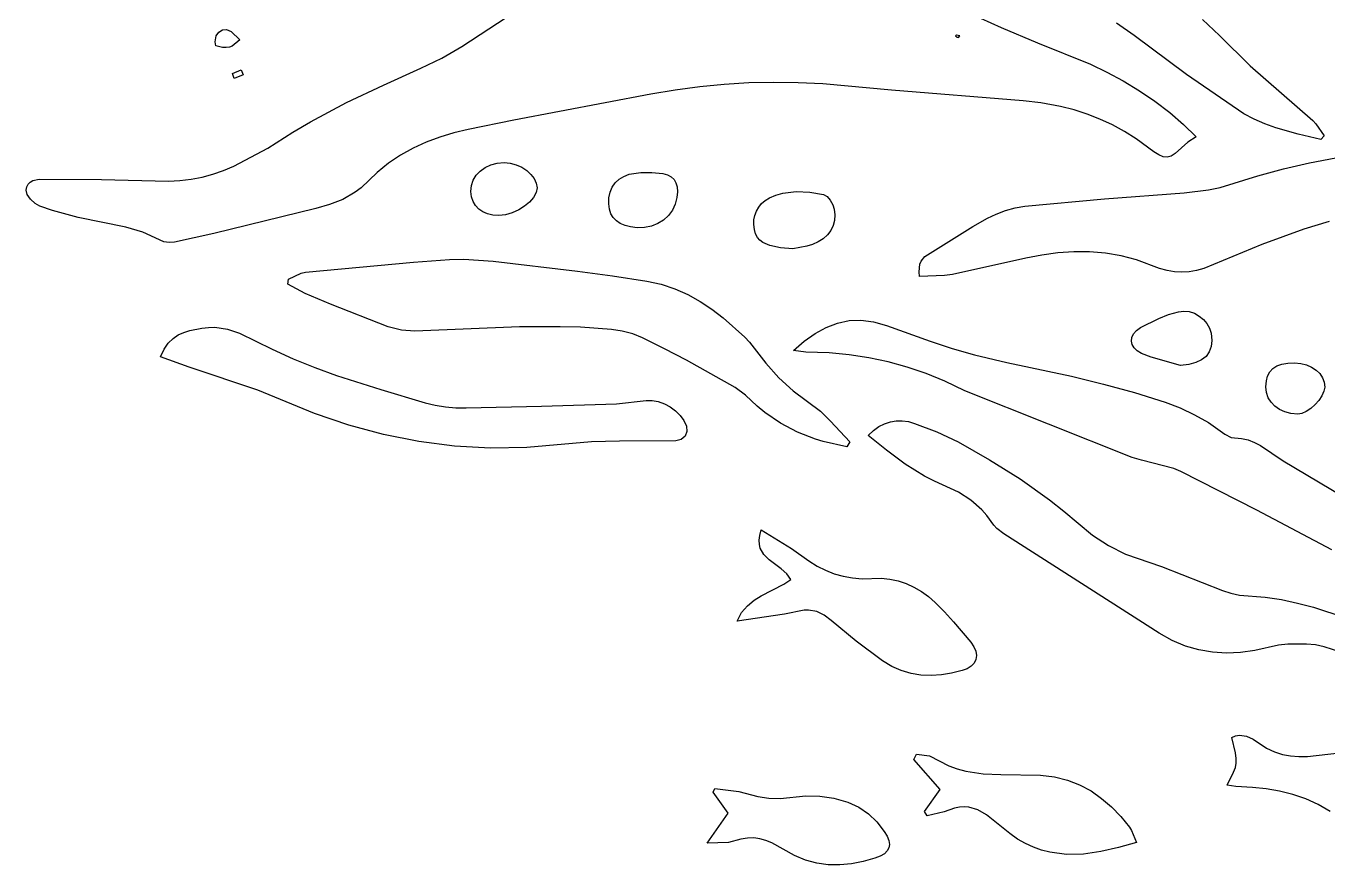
# Model space of a CAD drawing. Header units: centimetres. Extents: x -3.3 to 24.3, y 4.5 to 22.4.
# Drawn here: x 10.55 to 16.11, y 11.94 to 15.53 of the extents above; entities that cross this region are included whole.
import ezdxf

# ---------------------------------------------------------------- set-up
doc = ezdxf.new("R2010")
doc.units = ezdxf.units.CM
doc.layers.add('CUT', color=7, linetype='Continuous')

msp = doc.modelspace()

# ---------------------------------------------------------------- linework, layer by layer
at = {"layer": 'CUT'}
for points in [[(14.580996, 15.581444), (14.713036, 15.522308), (14.868648, 15.456655), (15.094945, 15.365429), (15.165171, 15.331991), (15.235065, 15.294073), (15.303681, 15.252195), (15.37007, 15.206879), (15.433286, 15.158646), (15.492381, 15.108016), (15.546406, 15.055511), (15.510528, 15.031664), (15.456818, 14.983331), (15.4394, 14.972867), (15.422905, 14.968461), (15.405957, 14.970097), (15.387179, 14.97776), (15.365195, 14.991433), (15.289926, 15.046377), (15.239753, 15.078088), (15.188118, 15.106279), (15.135027, 15.130997), (15.080489, 15.152288), (15.024508, 15.170198), (14.967094, 15.184775), (14.883198, 15.199831), (14.807601, 15.208145), (14.245067, 15.25418), (13.95185, 15.281213), (13.846109, 15.286392), (13.740589, 15.2877), (13.635278, 15.285162), (13.530159, 15.278804), (13.425219, 15.268652), (13.320443, 15.254733), (13.215818, 15.237071), (12.630401, 15.125555), (12.435691, 15.086271), (12.374345, 15.071803), (12.314666, 15.053838), (12.256817, 15.032115), (12.200961, 15.006369), (12.147258, 14.976338), (12.095871, 14.941758), (12.046962, 14.902367), (11.978007, 14.836498), (11.953692, 14.81785), (11.900961, 14.787718), (11.844079, 14.765302), (11.784626, 14.748404), (11.349059, 14.641841), (11.181376, 14.604022), (11.157865, 14.603555), (11.135192, 14.606806), (11.045878, 14.646964), (10.973705, 14.669108), (10.769358, 14.709877), (10.659483, 14.739669), (10.605831, 14.758139), (10.585441, 14.769876), (10.566051, 14.787992), (10.551799, 14.808547), (10.546825, 14.827599), (10.549691, 14.841891), (10.555949, 14.853141), (10.565029, 14.861689), (10.576356, 14.867876), (10.603468, 14.874524), (10.869568, 14.872586), (11.155918, 14.865193), (11.204622, 14.867695), (11.252422, 14.873466), (11.299352, 14.882556), (11.345446, 14.895011), (11.390738, 14.91088), (11.435263, 14.930212), (11.5804, 15.006009), (11.686222, 15.074154), (11.761488, 15.119092), (11.915976, 15.20115), (12.074166, 15.276142), (12.234169, 15.348098), (12.32263, 15.391771), (12.408643, 15.441103), (12.639877, 15.591321)], [(15.572643, 15.556794), (15.645989, 15.488338), (15.776326, 15.357786), (16.044019, 15.124701), (16.057886, 15.109979), (16.093314, 15.058911), (16.079306, 15.043207), (15.981995, 15.066128), (15.886127, 15.093076), (15.839331, 15.109881), (15.793611, 15.129878), (15.749206, 15.153796), (15.504958, 15.321609), (15.281541, 15.487391), (15.205892, 15.54092)], [(16.11417, 14.692562), (16.006919, 14.660207), (15.827347, 14.594945), (15.579395, 14.492052), (15.547882, 14.483462), (15.516467, 14.478233), (15.485064, 14.476406), (15.453582, 14.47802), (15.421935, 14.483115), (15.390033, 14.491729), (15.291848, 14.52856), (15.22535, 14.546346), (15.158359, 14.557747), (15.090939, 14.563247), (15.023154, 14.563334), (14.955069, 14.558492), (14.886749, 14.549208), (14.818258, 14.535968), (14.504759, 14.466586), (14.470472, 14.461849), (14.364612, 14.457397), (14.362133, 14.478452), (14.365693, 14.51114), (14.371061, 14.52364), (14.387297, 14.543118), (14.591965, 14.671584), (14.654537, 14.706626), (14.692369, 14.72486), (14.732035, 14.740254), (14.772753, 14.75185), (14.813741, 14.75869), (15.154438, 14.789727), (15.49557, 14.816081), (15.598635, 14.828218), (15.649434, 14.838876), (15.809242, 14.888002), (15.919318, 14.918214), (16.030479, 14.943951), (16.142369, 14.964775)], [(16.12585, 13.289003), (15.804789, 13.459313), (15.480946, 13.624421), (15.450527, 13.636944), (15.312217, 13.672445), (15.272227, 13.684759), (14.557492, 13.968899), (14.471837, 14.010163), (14.392596, 14.0429), (14.312127, 14.070612), (14.230426, 14.093305), (14.147494, 14.110983), (14.063328, 14.12365), (13.977927, 14.131311), (13.878657, 14.13461), (13.825573, 14.141456), (13.871913, 14.181085), (13.918451, 14.214142), (13.965559, 14.24017), (14.013609, 14.25871), (14.062974, 14.269303), (14.114025, 14.271492), (14.167135, 14.264817), (14.222675, 14.248821), (14.409629, 14.181656), (14.503971, 14.15084), (14.599238, 14.123658), (14.73682, 14.09082), (15.013607, 14.031392), (15.151006, 13.997957), (15.283265, 13.962355), (15.413727, 13.921165), (15.477297, 13.896245), (15.539235, 13.867252), (15.599145, 13.833295), (15.668825, 13.784423), (15.695518, 13.76984), (15.740074, 13.765858), (15.768955, 13.759369), (15.795901, 13.749049), (15.821382, 13.735766), (15.918056, 13.670364), (16.173662, 13.517813)], [(16.164976, 12.851902), (16.093496, 12.875678), (16.056233, 12.883063), (16.017757, 12.886826), (15.937563, 12.88615), (15.897711, 12.881673), (15.796966, 12.859761), (15.735851, 12.851285), (15.675593, 12.848558), (15.616204, 12.851938), (15.557695, 12.861782), (15.500078, 12.878447), (15.443365, 12.902289), (15.387566, 12.933665), (14.725071, 13.357558), (14.695129, 13.381012), (14.681965, 13.394872), (14.651605, 13.436459), (14.63061, 13.46068), (14.583594, 13.502451), (14.530773, 13.536222), (14.428214, 13.582783), (14.384914, 13.605111), (14.302244, 13.656531), (14.222809, 13.715182), (14.144203, 13.778919), (14.167282, 13.799878), (14.190904, 13.816444), (14.215058, 13.828736), (14.23973, 13.836873), (14.264908, 13.840975), (14.290579, 13.84116), (14.316731, 13.837548), (14.34335, 13.830258), (14.438357, 13.794633), (14.52957, 13.750737), (14.663638, 13.674075), (14.794485, 13.592463), (14.920272, 13.503436), (14.980695, 13.45537), (15.103152, 13.352022), (15.171262, 13.307765), (15.24419, 13.27164), (15.398507, 13.217989), (15.658455, 13.116002), (15.69503, 13.104146), (15.731949, 13.095322), (15.840561, 13.08688), (15.910787, 13.076871), (15.979788, 13.062302), (16.047793, 13.044061), (16.181722, 13.000126)], [(16.118981, 12.171463), (16.067558, 12.201223), (16.014312, 12.225284), (15.959399, 12.244146), (15.902976, 12.258313), (15.845202, 12.268286), (15.786233, 12.274565), (15.71611, 12.278421), (15.678421, 12.284339), (15.706083, 12.338836), (15.713649, 12.35922), (15.717342, 12.378208), (15.717394, 12.398186), (15.714033, 12.42154), (15.69799, 12.487918), (15.714614, 12.494276), (15.73085, 12.49695), (15.761741, 12.493314), (15.789824, 12.481144), (15.847202, 12.442359), (15.880777, 12.426065), (15.914992, 12.415022), (15.949847, 12.408565), (15.985345, 12.406024), (16.021487, 12.406732), (16.159018, 12.421467)]]:
    msp.add_lwpolyline(points, dxfattribs=at)
for points in [[(11.422577, 15.504819), (11.460727, 15.469217), (11.427081, 15.442438), (11.41636, 15.438099), (11.401822, 15.436504), (11.386766, 15.437234), (11.357605, 15.444203), (11.354419, 15.461635), (11.359296, 15.486817), (11.371044, 15.502777), (11.385871, 15.511987), (11.40323, 15.513112)], [(14.537136, 15.485974), (14.522935, 15.490141), (14.518643, 15.486179), (14.525746, 15.480257), (14.530298, 15.479988)], [(11.474465, 15.320415), (11.435632, 15.304817), (11.429301, 15.325053), (11.465812, 15.340746)], [(12.640885, 14.935245), (12.664704, 14.924545), (12.68609, 14.910721), (12.704175, 14.894435), (12.718092, 14.876349), (12.726975, 14.857123), (12.729955, 14.837419), (12.725895, 14.816498), (12.714984, 14.795761), (12.698305, 14.775989), (12.676939, 14.757965), (12.651969, 14.742473), (12.624478, 14.730296), (12.595547, 14.722215), (12.56626, 14.719015), (12.541282, 14.720496), (12.518671, 14.725676), (12.498694, 14.734326), (12.481619, 14.746212), (12.467715, 14.761104), (12.457248, 14.77877), (12.450487, 14.798978), (12.4477, 14.821497), (12.44988, 14.846469), (12.4576, 14.869662), (12.47031, 14.890596), (12.487458, 14.908793), (12.508493, 14.923773), (12.532865, 14.935057), (12.560023, 14.942168), (12.589415, 14.944627), (12.6155, 14.942159)], [(13.173455, 14.902225), (13.219921, 14.902701), (13.26709, 14.898526), (13.287058, 14.892784), (13.303091, 14.884237), (13.315294, 14.872793), (13.323771, 14.858361), (13.328629, 14.840847), (13.329971, 14.820161), (13.327904, 14.79621), (13.320785, 14.767383), (13.308564, 14.741365), (13.291766, 14.718555), (13.270919, 14.699355), (13.24655, 14.684166), (13.219184, 14.673386), (13.189349, 14.667418), (13.15757, 14.666662), (13.130063, 14.669787), (13.106153, 14.675608), (13.085813, 14.684149), (13.069016, 14.695433), (13.055731, 14.709484), (13.045933, 14.726325), (13.039592, 14.745981), (13.03668, 14.768475), (13.037509, 14.794204), (13.042555, 14.817846), (13.051622, 14.83912), (13.064515, 14.857748), (13.081037, 14.87345), (13.100992, 14.885947), (13.124185, 14.89496)], [(13.722889, 14.794125), (13.751043, 14.805921), (13.779623, 14.814031), (13.837665, 14.820817), (13.896226, 14.817732), (13.954517, 14.808024), (13.96899, 14.79994), (13.98251, 14.784223), (13.993425, 14.764772), (14.000079, 14.745482), (14.003117, 14.721219), (14.001477, 14.697832), (13.995401, 14.675647), (13.985129, 14.654989), (13.970905, 14.636183), (13.952969, 14.619555), (13.931564, 14.605429), (13.90693, 14.59413), (13.883384, 14.586953), (13.82327, 14.576019), (13.770073, 14.58003), (13.724044, 14.589868), (13.694676, 14.603062), (13.682319, 14.612704), (13.671965, 14.624955), (13.663954, 14.640253), (13.658627, 14.659031), (13.656296, 14.679666), (13.657034, 14.699883), (13.660789, 14.719354), (13.667505, 14.737755), (13.677127, 14.754758), (13.689602, 14.770038), (13.704874, 14.783269)], [(13.318509, 14.405705), (13.373708, 14.381043), (13.426469, 14.351705), (13.477024, 14.318276), (13.525605, 14.281343), (13.617766, 14.199311), (13.637495, 14.177332), (13.70724, 14.087433), (13.76299, 14.025427), (13.824476, 13.968674), (13.940513, 13.882129), (13.983669, 13.840042), (14.067142, 13.751443), (14.054402, 13.730047), (13.952684, 13.752009), (13.919822, 13.76219), (13.843417, 13.793212), (13.770743, 13.830681), (13.702927, 13.876457), (13.671193, 13.903042), (13.621367, 13.951078), (13.576734, 13.98342), (13.368476, 14.099701), (13.275325, 14.14921), (13.18092, 14.196074), (13.138673, 14.212524), (13.093861, 14.224036), (13.047819, 14.231512), (12.915354, 14.24069), (12.828664, 14.243528), (12.655246, 14.24344), (12.208408, 14.223756), (12.150355, 14.228219), (12.093961, 14.243447), (11.847054, 14.340202), (11.739777, 14.385266), (11.665282, 14.424535), (11.667865, 14.447137), (11.72221, 14.471695), (11.740725, 14.475825), (12.201654, 14.519038), (12.355515, 14.530303), (12.417894, 14.531774), (12.54332, 14.523542), (12.90338, 14.481267), (13.05188, 14.461467), (13.199871, 14.438652), (13.26064, 14.425103)], [(15.516557, 14.307911), (15.538648, 14.300572), (15.559077, 14.289087), (15.577118, 14.274133), (15.592046, 14.256387), (15.603135, 14.236525), (15.609659, 14.215226), (15.612725, 14.184944), (15.610159, 14.15842), (15.602024, 14.135645), (15.588381, 14.116613), (15.569295, 14.101315), (15.544826, 14.089745), (15.515038, 14.081894), (15.479993, 14.077755), (15.353438, 14.113036), (15.313262, 14.129065), (15.294718, 14.140095), (15.281279, 14.152988), (15.27296, 14.167207), (15.269777, 14.182218), (15.271744, 14.197484), (15.278879, 14.21247), (15.291195, 14.22664), (15.308709, 14.239458), (15.387157, 14.279142), (15.428378, 14.294878), (15.470293, 14.30744), (15.49353, 14.310426)], [(12.252829, 13.91825), (12.29549, 13.90779), (12.339291, 13.900672), (12.383549, 13.896763), (12.427581, 13.895929), (12.74879, 13.903583), (13.069937, 13.914352), (13.195856, 13.927755), (13.221712, 13.928133), (13.248243, 13.92333), (13.274492, 13.913938), (13.299504, 13.900548), (13.322324, 13.88375), (13.341996, 13.864136), (13.357564, 13.842297), (13.368073, 13.818824), (13.370303, 13.795064), (13.362342, 13.775004), (13.345892, 13.760997), (13.322655, 13.755399), (13.082719, 13.754479), (12.963063, 13.751515), (12.686415, 13.727403), (12.530663, 13.724697), (12.376896, 13.733146), (12.224975, 13.752477), (12.074764, 13.782414), (11.926126, 13.822686), (11.778923, 13.873017), (11.537615, 13.971776), (11.243556, 14.070173), (11.120874, 14.115018), (11.136296, 14.14745), (11.154456, 14.173126), (11.174941, 14.192978), (11.197337, 14.207937), (11.221231, 14.218933), (11.246208, 14.2269), (11.297758, 14.237466), (11.325744, 14.240659), (11.353294, 14.240779), (11.407056, 14.232883), (11.458996, 14.215948), (11.598042, 14.146997), (11.688638, 14.106242), (11.780614, 14.069242), (11.87373, 14.03536), (12.06243, 13.974396)], [(15.925172, 13.878916), (15.902032, 13.889301), (15.882255, 13.903151), (15.866218, 13.920143), (15.854297, 13.939954), (15.846865, 13.96226), (15.844299, 13.986739), (15.846112, 14.011448), (15.851616, 14.032615), (15.86089, 14.050306), (15.874011, 14.064585), (15.891056, 14.075516), (15.912103, 14.083165), (15.937229, 14.087597), (15.966512, 14.088875), (15.992902, 14.086563), (16.017411, 14.080385), (16.039515, 14.070757), (16.058694, 14.058097), (16.074426, 14.042823), (16.08619, 14.025351), (16.093463, 14.006099), (16.095723, 13.985485), (16.092328, 13.967235), (16.083563, 13.947861), (16.070533, 13.928467), (16.054342, 13.910158), (16.036094, 13.894036), (16.016893, 13.881206), (15.997842, 13.872771), (15.980045, 13.869834), (15.951302, 13.872319)], [(13.687742, 13.37452), (13.816791, 13.295425), (13.891487, 13.242109), (13.926592, 13.220574), (13.962601, 13.202359), (13.99968, 13.187645), (14.037998, 13.176612), (14.077721, 13.169441), (14.119017, 13.16631), (14.200176, 13.168094), (14.237153, 13.164563), (14.272912, 13.156985), (14.307378, 13.145539), (14.340479, 13.130405), (14.372138, 13.111762), (14.402283, 13.089788), (14.430839, 13.064663), (14.470898, 13.024313), (14.509371, 12.982282), (14.582911, 12.895156), (14.596254, 12.875605), (14.604269, 12.856525), (14.607056, 12.838297), (14.60471, 12.821301), (14.59733, 12.805916), (14.585014, 12.792525), (14.567859, 12.781506), (14.545963, 12.773242), (14.501607, 12.762567), (14.457483, 12.755617), (14.413734, 12.752816), (14.370501, 12.754586), (14.327924, 12.761353), (14.286146, 12.773539), (14.245307, 12.791568), (14.205549, 12.815864), (14.094285, 12.899649), (13.986676, 12.988282), (13.956243, 13.011028), (13.924894, 13.026291), (13.89033, 13.032371), (13.871125, 13.031436), (13.786674, 13.014169), (13.584776, 12.984966), (13.604377, 13.021693), (13.628905, 13.050731), (13.657193, 13.073846), (13.688078, 13.092808), (13.784664, 13.142444), (13.814288, 13.162465), (13.796946, 13.187464), (13.773453, 13.208523), (13.721185, 13.24756), (13.698998, 13.26991), (13.683833, 13.297063), (13.679913, 13.313124), (13.678984, 13.331204), (13.681456, 13.351579)], [(14.490213, 12.366643), (14.525581, 12.353785), (14.561681, 12.344029), (14.635818, 12.332402), (14.71211, 12.32892), (14.881139, 12.326696), (14.940656, 12.319457), (14.996313, 12.305453), (15.048341, 12.285124), (15.096966, 12.258911), (15.142416, 12.227257), (15.184921, 12.190602), (15.224706, 12.149388), (15.262002, 12.104057), (15.270492, 12.090393), (15.291791, 12.039204), (15.215068, 12.016813), (15.139554, 11.999679), (15.065343, 11.989537), (14.992529, 11.988122), (14.921206, 11.997167), (14.886133, 12.006155), (14.851468, 12.018408), (14.817223, 12.034144), (14.783409, 12.053579), (14.750039, 12.07693), (14.65106, 12.157049), (14.6139, 12.178951), (14.575399, 12.190444), (14.555496, 12.191924), (14.53508, 12.190366), (14.514088, 12.185624), (14.469627, 12.169322), (14.397224, 12.153362), (14.38613, 12.170845), (14.453181, 12.265755), (14.339937, 12.393722), (14.351509, 12.416222), (14.406556, 12.409716)], [(13.938642, 12.237168), (13.998724, 12.228569), (14.058058, 12.211551), (14.104733, 12.189981), (14.146033, 12.161619), (14.182144, 12.126955), (14.213253, 12.086479), (14.225495, 12.065651), (14.233009, 12.047001), (14.23571, 12.030364), (14.23351, 12.015574), (14.226322, 12.002464), (14.214059, 11.99087), (14.196635, 11.980624), (14.173964, 11.971562), (14.123494, 11.956923), (14.073254, 11.947223), (14.023379, 11.942742), (13.974003, 11.943761), (13.925262, 11.95056), (13.877292, 11.963419), (13.830227, 11.982618), (13.733075, 12.037085), (13.70762, 12.047375), (13.681899, 12.054482), (13.65566, 12.058035), (13.628649, 12.057662), (13.600612, 12.052995), (13.548352, 12.038083), (13.456712, 12.035963), (13.547302, 12.163612), (13.482701, 12.253418), (13.489685, 12.269697), (13.592965, 12.257432), (13.67321, 12.23523), (13.720598, 12.228257), (13.768291, 12.227344), (13.877921, 12.238083)]]:
    msp.add_lwpolyline(points, close=True, dxfattribs=at)

doc.saveas('drawing.dxf')
